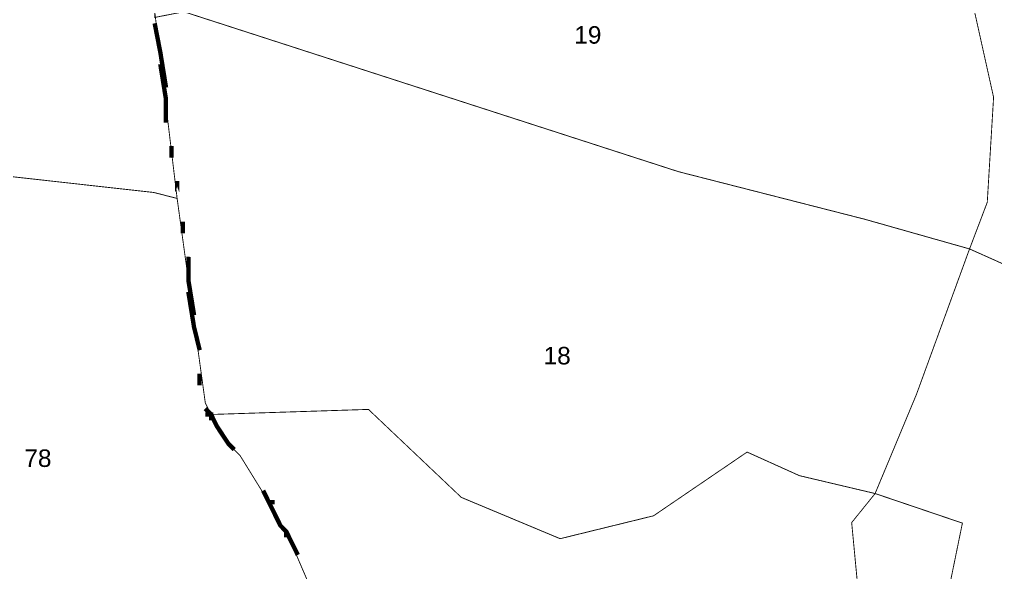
# Model space of a CAD drawing. Header units: metres. Extents: x 318080 to 326887, y 1838772 to 1852662.
# Drawn here: x 322569 to 323244, y 1851936 to 1852318 of the extents above; entities that cross this region are included whole.
import ezdxf

# ---------------------------------------------------------------- set-up
doc = ezdxf.new("R2010")
doc.units = ezdxf.units.M
doc.header["$MEASUREMENT"] = 0
for name, color, linetype in [('SURVEY NO.', 7, 'Continuous'), ('SURVEY PLOT BOUNDARY', 35, 'Continuous'), ('VILLAGE BOUNDARY', 212, 'Continuous')]:
    doc.layers.add(name, color=color, linetype=linetype)
doc.styles.add('PDF Arial', font='arial.ttf')

# ---------------------------------------------------------------- blocks, each defined once
blk = doc.blocks.new('22')
at = {"layer": 'SURVEY PLOT BOUNDARY', "lineweight": 18, "const_width": 0.605}
for points in [[(322662.15, 1852323.36), (322677.66, 1852194.18), (322661.55, 1852198.29), (322472.06, 1852219.37), (322472.33, 1852275.86), (322415.92, 1852288.23), (322416.21, 1852348.75), (322497.72, 1852521.84), (322493.78, 1852542.03), (322691.77, 1852609.66), (322715.87, 1852589.37), (322743.97, 1852560.99), (322690.77, 1852403.91), (322678.62, 1852391.86), (322670.37, 1852355.59), (322658.19, 1852339.51)], [(322682.32, 1852323.26), (323024.66, 1852212.68), (323153.58, 1852179.78), (323226.09, 1852159.26), (323189.31, 1852058.58), (323160.74, 1851990.13), (323108.36, 1852002.49), (323072.13, 1852018.8), (323007.38, 1851974.73), (322942.76, 1851958.9), (322874.33, 1851987.47), (322810.08, 1852048.3), (322701.15, 1852044.79), (322697.15, 1852052.88), (322677.66, 1852194.18), (322662.15, 1852323.36), (322662.13, 1852319.32)]]:
    blk.add_lwpolyline(points, close=True, dxfattribs=at)
for points in [[(323222.99, 1852352.93), (323242.73, 1852264.08), (323238.35, 1852191.48), (323226.09, 1852159.26), (323153.58, 1852179.78), (323024.66, 1852212.68), (322682.32, 1852323.26)], [(323463.58, 1852053.22), (323226.09, 1852159.26), (323238.35, 1852191.48), (323242.73, 1852264.08), (323222.99, 1852352.93), (323215.1, 1852389.28), (323195.13, 1852429.72), (323219.35, 1852433.64), (323227.47, 1852445.7), (323255.79, 1852461.7)], [(322472.06, 1852219.37), (322661.55, 1852198.29), (322677.66, 1852194.18), (322697.15, 1852052.88), (322701.15, 1852044.79), (322705.14, 1852036.7), (322717.17, 1852020.51), (322721.18, 1852016.45), (322741.19, 1851984.08), (322749.18, 1851967.9), (322753.2, 1851963.85), (322781.12, 1851899.17), (322675.86, 1851818.98), (322671.84, 1851823.04), (322587.35, 1851867.82), (322514.78, 1851876.24)], [(323257.28, 1851933.18), (323228.96, 1851917.18), (323216.61, 1851864.79), (323200.49, 1851868.91), (323221.15, 1851969.67), (323160.74, 1851990.13), (323189.31, 1852058.58), (323226.09, 1852159.26), (323463.58, 1852053.22)], [(322781.12, 1851899.17), (322753.2, 1851963.85), (322749.18, 1851967.9), (322741.19, 1851984.08), (322721.18, 1852016.45), (322717.17, 1852020.51), (322705.14, 1852036.7), (322701.15, 1852044.79), (322810.08, 1852048.3), (322874.33, 1851987.47), (322942.76, 1851958.9), (323007.38, 1851974.73), (323072.13, 1852018.8), (323108.36, 1852002.49), (323160.74, 1851990.13), (323144.51, 1851970.04), (323152.19, 1851889.31)], [(323152.19, 1851889.31), (323144.51, 1851970.04), (323160.74, 1851990.13), (323221.15, 1851969.67), (323200.49, 1851868.91)]]:
    blk.add_lwpolyline(points, dxfattribs=at)
at = {"layer": 'VILLAGE BOUNDARY', "lineweight": 50, "const_width": 3.03}
for points in [[(322662.11, 1852315.29), (322666.05, 1852295.1), (322669.97, 1852270.87)], [(322669.85, 1852246.66), (322669.93, 1852262.8), (322666.01, 1852287.03)], [(322673.8, 1852230.51), (322673.77, 1852222.44)], [(322681.58, 1852169.95), (322681.62, 1852178.02)], [(322685.54, 1852153.8), (322685.46, 1852137.66), (322689.38, 1852113.43)], [(322693.29, 1852089.21), (322689.34, 1852105.36), (322685.42, 1852129.59)], [(322693.22, 1852073.07), (322693.18, 1852065)], [(322717.17, 1852020.51), (322713.15, 1852024.56), (322705.14, 1852036.7), (322701.15, 1852044.79), (322697.13, 1852048.84)], [(322701.13, 1852040.76), (322701.15, 1852044.79), (322697.11, 1852044.81)], [(322737.2, 1851992.17), (322741.19, 1851984.08), (322745.23, 1851984.06)], [(322761.19, 1851947.67), (322753.2, 1851963.85), (322749.18, 1851967.9), (322741.19, 1851984.08)], [(322749.18, 1851967.9), (322753.2, 1851963.85), (322753.18, 1851959.82)]]:
    blk.add_lwpolyline(points, dxfattribs=at)
blk.add_lwpolyline([(322677.68, 1852198.21), (322677.72, 1852206.28)], close=True, dxfattribs=at)
at = {"layer": 'SURVEY NO.', "char_height": 12.102, "attachment_point": 7, "rotation": 359.72418, "style": 'PDF Arial'}
for s, insert in [('19', (322952.48, 1852301.09)), ('18', (322931.24, 1852079.3)), ('78', (322571.89, 1852008.41))]:
    blk.add_mtext(s, dxfattribs=dict(at, insert=insert))

msp = doc.modelspace()

# ---------------------------------------------------------------- block references
msp.add_blockref('22', (0, 0))

doc.saveas('drawing.dxf')
